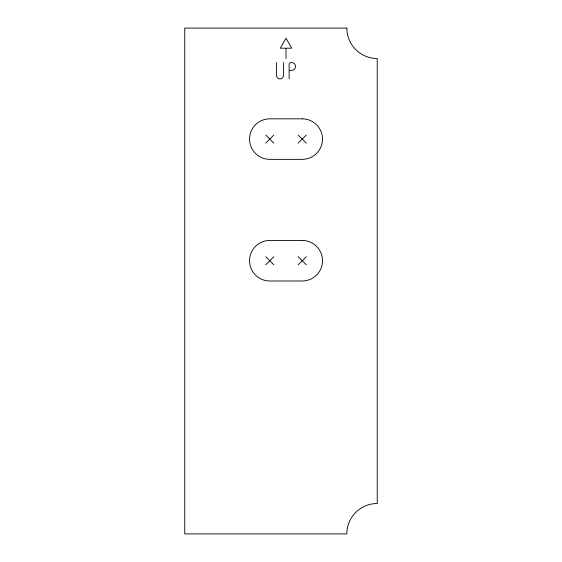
<?xml version="1.0" encoding="UTF-8"?>
<svg xmlns="http://www.w3.org/2000/svg" width="562" height="562" viewBox="0 0 562 562"><rect width="100%" height="100%" fill="white"/><g stroke="black" fill="none" stroke-linecap="round" stroke-linejoin="round"><path stroke-width="0.84" d="M265.742 143.148L273.856 135.035M298.183 143.148L306.29 135.035M265.742 264.779L273.856 256.672M298.183 264.779L306.29 256.672M285.615 48.184L280.276 48.184L286.016 38.237L291.762 48.184L286.016 48.184L286.016 58.511M289.542 70.376L291.636 70.376A3.906 3.906 0 0 0 295.542 66.471A3.906 3.906 0 0 0 291.636 62.565L291.039 62.565A1.904 1.904 0 0 0 289.135 64.461L289.135 78.778M298.183 135.035L306.29 143.148M265.742 135.035L273.856 143.148M298.183 256.672L306.29 264.779M265.742 256.672L273.856 264.779M283.508 62.565L283.508 75.449A3.505 3.505 0 0 1 280.002 78.954A3.505 3.505 0 0 1 276.49 75.449L276.49 62.565M346.838 28.1L184.757 28.1L184.757 533.9L346.838 533.9A30.411 30.411 0 0 1 377.243 503.489L377.243 58.511A30.411 30.411 0 0 1 346.838 28.1M302.237 118.821L269.802 118.821A20.274 20.274 0 0 0 249.528 139.095A20.274 20.274 0 0 0 269.802 159.362L302.237 159.362A20.274 20.274 0 0 0 322.511 139.095A20.274 20.274 0 0 0 302.237 118.821M302.237 240.452L269.802 240.452A20.274 20.274 0 0 0 249.528 260.726A20.274 20.274 0 0 0 269.802 281L302.237 281A20.274 20.274 0 0 0 322.511 260.726A20.274 20.274 0 0 0 302.237 240.452"/></g></svg>
